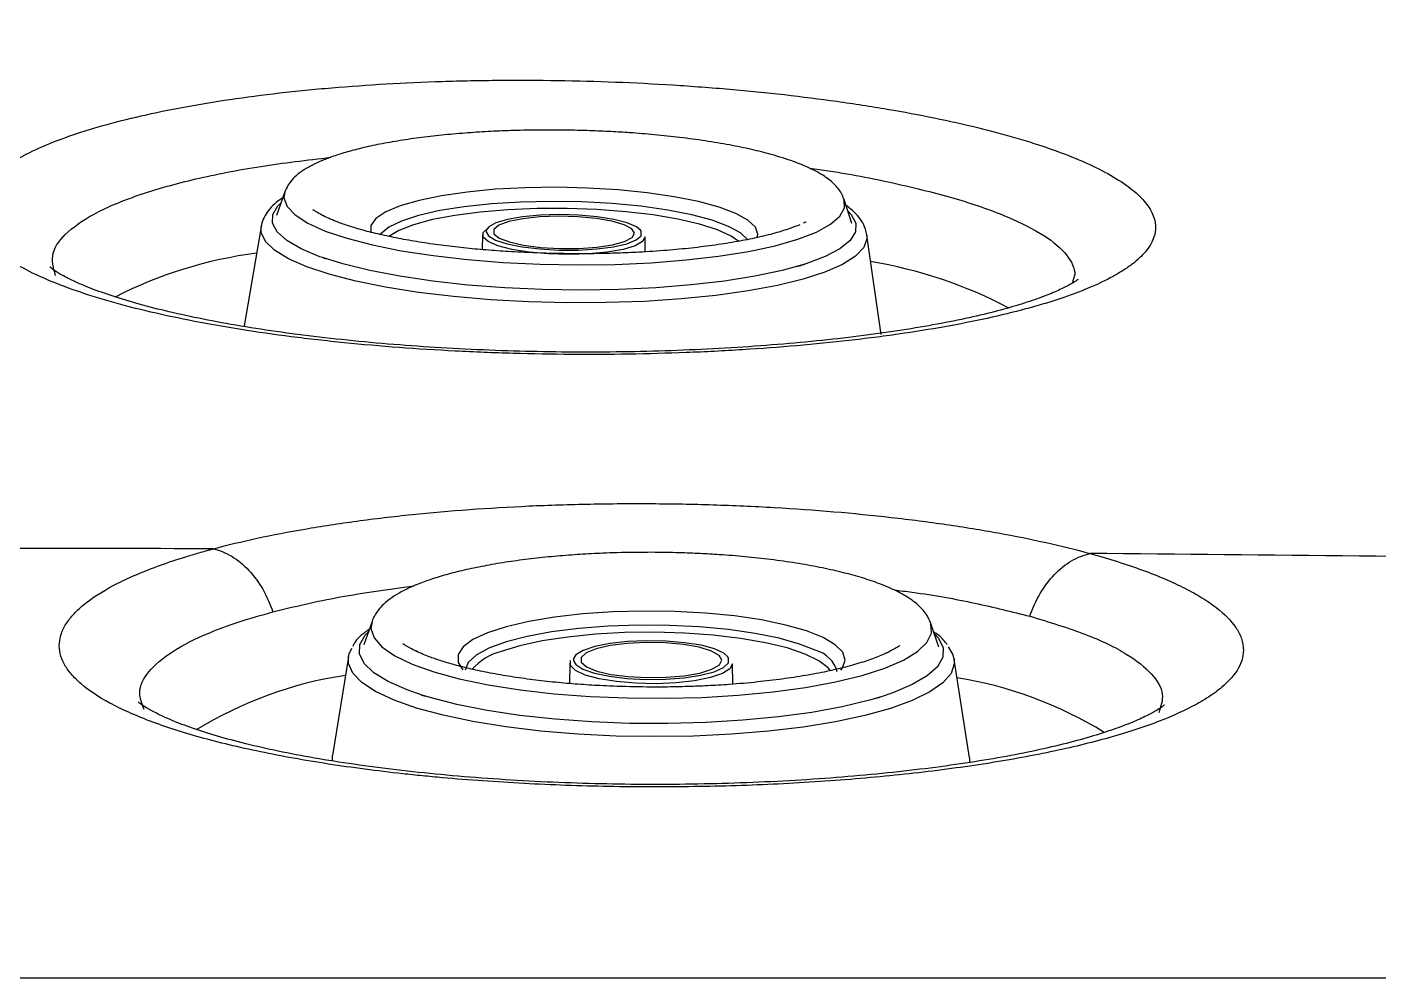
# Model space of a CAD drawing. Extents: x 398 to 508, y 623 to 782.
# Drawn here: x 440.083 to 443.907, y 654.252 to 656.943 of the extents above; entities that cross this region are included whole.
import ezdxf

# ---------------------------------------------------------------- set-up
doc = ezdxf.new("R2010")
doc.units = 0
doc.header["$MEASUREMENT"] = 0
doc.layers.add('GEOMETRY', color=2, linetype='Continuous', lineweight=25)

msp = doc.modelspace()

# ---------------------------------------------------------------- linework, layer by layer
at = {"layer": 'GEOMETRY'}
for p, q in [((440.8128, 656.4766), (440.7886, 656.4096)), ((442.4167, 656.3873), (442.3943, 656.4549)), ((440.7455, 656.3773), (440.6975, 656.0978)), ((441.3738, 656.3617), (441.3845, 656.372)), ((441.3719, 656.3553), (441.371, 656.3131)), ((441.8319, 656.3068), (441.8321, 656.349)), ((442.4992, 656.0731), (442.4588, 656.3538)), ((440.919, 656.2904), (440.9283, 656.2872)), ((443.0475, 656.2422), (443.0395, 656.2178)), ((441.0592, 655.2613), (441.0357, 655.1946)), ((442.6399, 655.2552), (442.6391, 655.2572)), ((442.6629, 655.1882), (442.6399, 655.2552)), ((440.9925, 655.1605), (440.9473, 654.882)), ((442.7488, 654.875), (442.7058, 655.1538)), ((441.619, 655.1433), (441.6182, 655.0855)), ((442.0795, 655.0836), (442.0792, 655.1415)), ((441.1996, 655.0528), (441.2106, 655.0493)), ((439.9556, 654.2524), (447.7404, 654.2524))]:
    msp.add_line(p, q, dxfattribs=at)
at = {"layer": 'GEOMETRY', "flags": 128}
for points in [[(442.0881, 656.4156), (442.041, 656.4333), (441.9825, 656.4492), (441.9142, 656.4628), (441.8378, 656.4739), (441.7554, 656.4822), (441.6689, 656.4873), (441.5807, 656.4893), (441.4931, 656.4881), (441.4083, 656.4836), (441.3285, 656.476), (441.2558, 656.4655), (441.1921, 656.4524), (441.139, 656.4369), (441.0979, 656.4196), (441.0698, 656.4009), (441.0555, 656.3812), (441.0554, 656.361), (441.0555, 656.3608)], [(440.8128, 656.4766), (440.8102, 656.4592), (440.8188, 656.4349), (440.8414, 656.411), (440.8776, 656.3878), (440.9267, 656.3657), (440.9879, 656.3451), (441.0601, 656.3264), (441.142, 656.31), (441.2321, 656.2961), (441.3289, 656.285), (441.4305, 656.2768), (441.5352, 656.2717), (441.6412, 656.2699), (441.7464, 656.2713), (441.8492, 656.2759), (441.9475, 656.2837), (442.0397, 656.2944), (442.1241, 656.3079), (442.1992, 656.324), (442.2637, 656.3424), (442.3164, 656.3627), (442.3564, 656.3847), (442.3829, 656.4077), (442.3955, 656.4316), (442.3943, 656.4549)], [(442.068, 656.3789), (442.0215, 656.3962), (441.9635, 656.4118), (441.8956, 656.4251), (441.8198, 656.4358), (441.738, 656.4435), (441.6524, 656.4482), (441.5655, 656.4496), (441.4796, 656.4477), (441.397, 656.4426), (441.32, 656.4344), (441.2506, 656.4233), (441.1909, 656.4097), (441.1423, 656.3938), (441.1063, 656.3762), (441.0838, 656.3573), (441.0821, 656.355)], [(440.9189, 656.2905), (440.9117, 656.293), (440.8584, 656.3152), (440.8178, 656.3386), (440.7906, 656.3629), (440.7774, 656.3876), (440.7783, 656.4123), (440.7932, 656.4365), (440.8011, 656.4443)], [(442.0972, 656.3363), (442.0755, 656.3511), (442.0365, 656.3688), (441.9856, 656.385), (441.9243, 656.3992), (441.8541, 656.411), (441.7771, 656.4201), (441.6953, 656.4262), (441.6109, 656.4293), (441.5262, 656.4291), (441.4436, 656.4258), (441.3653, 656.4194), (441.2935, 656.41), (441.23, 656.398), (441.1767, 656.3836)], [(441.8183, 656.3683), (441.807, 656.3774), (441.7806, 656.3888), (441.743, 656.3985), (441.6965, 656.4059), (441.6441, 656.4105), (441.5891, 656.412), (441.5348, 656.4104), (441.4848, 656.4057), (441.4422, 656.3983), (441.4096, 656.3885), (441.3892, 656.3771), (441.3825, 656.3678)], [(442.149, 656.3471), (442.1506, 656.3565), (442.1436, 656.3767), (442.1226, 656.3966), (442.0881, 656.4156)], [(442.4051, 656.4223), (442.4143, 656.4125), (442.4276, 656.3878), (442.4267, 656.3631), (442.4118, 656.3389), (442.3829, 656.3154), (442.3408, 656.2932), (442.286, 656.2726), (442.2832, 656.2717)], [(442.4588, 656.3538), (442.4591, 656.3435), (442.4499, 656.3186), (442.4268, 656.2943), (442.3901, 656.2712), (442.3404, 656.2494), (442.2787, 656.2295), (442.2058, 656.2116), (442.123, 656.1962), (442.0317, 656.1834), (441.9333, 656.1736), (441.8295, 656.1667), (441.7219, 656.163), (441.6124, 656.1625), (441.5027, 656.1653), (441.3947, 656.1712), (441.29, 656.1802), (441.1905, 656.1921), (441.0977, 656.2067), (441.0132, 656.2238), (440.9384, 656.2432), (440.8745, 656.2644), (440.8225, 656.2872), (440.7833, 656.3112), (440.7576, 656.3359), (440.7457, 656.361), (440.7455, 656.3773)], [(441.1767, 656.3836), (441.135, 656.3672), (441.1072, 656.3504)], [(441.4038, 656.3701), (441.4042, 656.3577), (441.4193, 656.3455), (441.448, 656.3346), (441.488, 656.3256), (441.5366, 656.3193), (441.59, 656.3162), (441.6443, 656.3164), (441.6955, 656.32), (441.7397, 656.3267), (441.7738, 656.336), (441.7951, 656.3472), (441.8021, 656.3594), (441.7943, 656.3718), (441.7722, 656.3835), (441.7375, 656.3935), (441.6928, 656.4012), (441.6413, 656.406), (441.587, 656.4074), (441.5337, 656.4055), (441.4856, 656.4003), (441.4461, 656.3923), (441.4181, 656.3819), (441.4038, 656.3701)], [(442.1218, 656.3407), (442.1018, 656.3601), (442.068, 656.3789)], [(441.8321, 656.349), (441.8321, 656.3488), (441.8246, 656.3359), (441.8032, 656.3239), (441.7692, 656.3137), (441.7246, 656.3059), (441.6723, 656.301), (441.6157, 656.2994), (441.5581, 656.301), (441.5033, 656.3058), (441.4547, 656.3135), (441.4154, 656.3237), (441.3878, 656.3356), (441.3736, 656.3486), (441.3738, 656.3617), (441.3738, 656.3617)], [(441.3825, 656.3678), (441.3821, 656.3647), (441.3822, 656.363)], [(441.3822, 656.363), (441.3888, 656.3521), (441.4089, 656.3401), (441.4412, 656.3295), (441.4836, 656.3208), (441.5334, 656.3148), (441.5876, 656.3117), (441.6426, 656.3117), (441.6952, 656.3149), (441.7418, 656.321), (441.7797, 656.3297), (441.8065, 656.3403), (441.8204, 656.3524)], [(441.8204, 656.3524), (441.8206, 656.365), (441.8183, 656.3683)], [(442.2832, 656.2717), (442.2195, 656.254), (442.1424, 656.2377), (442.0561, 656.2239), (441.9621, 656.213), (441.8619, 656.205), (441.7572, 656.2002), (441.6499, 656.1985), (441.5418, 656.2001), (441.4348, 656.205), (441.3306, 656.2129), (441.231, 656.2238), (441.1379, 656.2376), (441.0526, 656.2539), (440.9768, 656.2725), (440.9189, 656.2905)], [(441.0592, 655.2613), (441.0562, 655.2413), (441.0648, 655.2149), (441.0874, 655.189), (441.1236, 655.1641), (441.1727, 655.1405), (441.2339, 655.1187), (441.3061, 655.0991), (441.388, 655.0821), (441.4781, 655.0679), (441.5748, 655.0567), (441.6765, 655.0489), (441.7812, 655.0445), (441.8872, 655.0436), (441.9925, 655.0462), (442.0952, 655.0523), (442.1935, 655.0618), (442.2857, 655.0745), (442.3702, 655.0901), (442.4453, 655.1085), (442.5098, 655.1292), (442.5625, 655.1519), (442.6025, 655.1762), (442.629, 655.2017), (442.6417, 655.2279), (442.6402, 655.2543), (442.6399, 655.2552)], [(442.3351, 655.2156), (442.288, 655.2344), (442.2296, 655.251), (442.1613, 655.2652), (442.0849, 655.2765), (442.0024, 655.2847), (441.9159, 655.2894), (441.8277, 655.2906), (441.7401, 655.2883), (441.6553, 655.2825), (441.5755, 655.2734), (441.5028, 655.2612), (441.439, 655.2462), (441.3859, 655.2289), (441.3448, 655.2096), (441.3167, 655.1888), (441.3025, 655.1672), (441.3024, 655.1452), (441.316, 655.1239)], [(441.2013, 655.0522), (441.1583, 655.0672), (441.105, 655.0909), (441.0644, 655.116), (441.0373, 655.1422), (441.024, 655.169), (441.0249, 655.1959), (441.0399, 655.2225), (441.0489, 655.2321)], [(442.3153, 655.1786), (442.2688, 655.1971), (442.2108, 655.2134), (442.143, 655.2272), (442.0671, 655.2381), (441.9853, 655.2457), (441.8998, 655.2499), (441.8129, 655.2505), (441.7269, 655.2475), (441.6443, 655.2411), (441.5673, 655.2313), (441.498, 655.2185), (441.4382, 655.203), (441.3896, 655.1852), (441.3536, 655.1656), (441.3311, 655.1448), (441.3227, 655.1233), (441.3227, 655.1232)], [(442.3557, 655.1215), (442.3491, 655.1298), (442.323, 655.15), (442.284, 655.1689), (442.2332, 655.186), (442.1718, 655.2009), (442.1017, 655.213), (442.0246, 655.2221), (441.9428, 655.228), (441.8584, 655.2304), (441.7737, 655.2294), (441.6911, 655.2249), (441.6128, 655.217), (441.5409, 655.2061), (441.4775, 655.1923), (441.4242, 655.176)], [(442.6499, 655.2259), (442.6611, 655.2133), (442.6744, 655.1865), (442.6735, 655.1596), (442.6585, 655.133), (442.6297, 655.1071), (442.5875, 655.0825), (442.5327, 655.0595), (442.4966, 655.0473)], [(440.9925, 655.1605), (440.9949, 655.1698), (441.0025, 655.1855)], [(442.0649, 655.1618), (442.054, 655.1711), (442.0276, 655.1833), (441.99, 655.1935), (441.9435, 655.201), (441.8911, 655.2055), (441.8361, 655.2066), (441.7818, 655.2043), (441.7318, 655.1987), (441.6892, 655.1901), (441.6566, 655.1791), (441.6361, 655.1665), (441.6295, 655.1562)], [(441.6508, 655.159), (441.6512, 655.1454), (441.6663, 655.1323), (441.6949, 655.1207), (441.735, 655.1113), (441.7835, 655.105), (441.8369, 655.1022), (441.8913, 655.103), (441.9424, 655.1074), (441.9867, 655.1152), (442.0208, 655.1256), (442.0421, 655.1381), (442.0491, 655.1515), (442.0413, 655.1649), (442.0192, 655.1774), (441.9845, 655.188), (441.9398, 655.1959), (441.8883, 655.2006), (441.834, 655.2016), (441.7807, 655.1989), (441.7326, 655.1928), (441.693, 655.1836), (441.6651, 655.172), (441.6508, 655.159)], [(442.3852, 655.1231), (442.3904, 655.1299), (442.3976, 655.1518), (442.3906, 655.1738), (442.3696, 655.1952), (442.3351, 655.2156)], [(442.6887, 655.1888), (442.7014, 655.1687), (442.7058, 655.1538)], [(442.7058, 655.1538), (442.7062, 655.1413), (442.697, 655.1141), (442.6738, 655.0874), (442.6371, 655.0617), (442.5875, 655.0375), (442.5257, 655.0151), (442.4528, 654.9949), (442.37, 654.9772), (442.2787, 654.9623), (442.1803, 654.9505), (442.0764, 654.9419), (441.9689, 654.9368), (441.8593, 654.9351), (441.7496, 654.9369), (441.6416, 654.9422), (441.5369, 654.9509), (441.4374, 654.9629), (441.3446, 654.9779), (441.2601, 654.9957), (441.1853, 655.016), (441.1214, 655.0385), (441.0694, 655.0628), (441.0302, 655.0885), (441.0045, 655.1152), (440.9926, 655.1425), (440.9925, 655.1605)], [(442.0792, 655.1415), (442.0792, 655.1412), (442.0717, 655.127), (442.0503, 655.1137), (442.0162, 655.1022), (441.9717, 655.0933), (441.9194, 655.0874), (441.8627, 655.085), (441.8052, 655.0861), (441.7504, 655.0908), (441.7018, 655.0987), (441.6625, 655.1094), (441.6348, 655.1221), (441.6207, 655.1361), (441.6209, 655.1505), (441.6209, 655.1505)], [(441.6295, 655.1562), (441.629, 655.1528), (441.6292, 655.1508)], [(441.6292, 655.1508), (441.6357, 655.1392), (441.6559, 655.1263), (441.6881, 655.115), (441.7305, 655.1061), (441.7804, 655.1), (441.8345, 655.0972), (441.8896, 655.0978), (441.9421, 655.1018), (441.9888, 655.109), (442.0267, 655.1188), (442.0535, 655.1307), (442.0674, 655.144)], [(442.0674, 655.144), (442.0676, 655.1577), (442.0649, 655.1618)], [(442.4966, 655.0473), (442.4662, 655.0385), (442.3891, 655.0198), (442.3028, 655.0039), (442.2088, 654.991), (442.1085, 654.9813), (442.0039, 654.9749), (441.8966, 654.972), (441.7885, 654.9726), (441.6814, 654.9767), (441.5772, 654.9843), (441.4777, 654.9951), (441.3845, 655.0091), (441.2992, 655.026), (441.2234, 655.0455), (441.2013, 655.0522)], [(440.947, 654.8659), (440.947, 654.866), (440.9473, 654.882)], [(442.7488, 654.875), (442.7491, 654.8734), (442.7492, 654.8611)]]:
    msp.add_lwpolyline(points, dxfattribs=at)
at = {"layer": 'GEOMETRY'}
for centre, radius, start, end in [((440.8941, 655.076), 1.2376, 97.4901, 116.9977), ((442.2547, 654.9934), 1.3037, 62.3159, 80.5142), ((441.4631, 655.0217), 0.1591, 104.1707, 139.6475), ((442.2933, 655.0967), 0.0849, 14.8349, 74.9279), ((441.1507, 653.9994), 1.1215, 98.548, 121.6509), ((442.5308, 653.9696), 1.1469, 58.4731, 80.8158)]:
    msp.add_arc(centre, radius, start, end, dxfattribs=at)
for points, knots in [([(438.3112, 655.9632), (438.3339, 655.9821), (438.3789, 656.0198), (438.4458, 656.0753), (438.5115, 656.1295), (438.576, 656.1826), (438.6977, 656.2823), (438.8763, 656.4279), (439.1115, 656.6208), (439.3371, 656.8093), (439.5622, 657.0041), (439.797, 657.2165), (439.9894, 657.4021), (440.1303, 657.5438), (440.2102, 657.6256), (440.2899, 657.7086), (440.3694, 657.7928), (440.4486, 657.878), (440.5276, 657.9644), (440.6064, 658.0518), (440.6849, 658.14), (440.7373, 658.1999), (440.7634, 658.2297)], [0, 0, 0, 0, 0.027747, 0.055013, 0.081796, 0.108095, 0.133909, 0.230742, 0.326977, 0.422599, 0.507892, 0.604124, 0.711295, 0.743937, 0.776441, 0.808806, 0.841031, 0.873114, 0.905053, 0.936848, 0.968497, 1, 1, 1, 1]), ([(438.3283, 655.9281), (438.4311, 656.0141), (438.5335, 656.0988), (438.7382, 656.2668), (438.8405, 656.3502), (439.0449, 656.5175), (439.147, 656.6015), (439.3511, 656.7724), (439.4529, 656.8593), (439.6567, 657.0386), (439.7587, 657.131), (439.963, 657.3238), (440.065, 657.4244), (440.2701, 657.6334), (440.3732, 657.7418), (440.5799, 657.966), (440.6835, 658.082), (440.7875, 658.2013)], [0, 0, 0, 0, 0.125, 0.125, 0.25, 0.25, 0.375, 0.375, 0.5, 0.5, 0.625, 0.625, 0.75, 0.75, 0.875, 0.875, 1, 1, 1, 1]), ([(440.9545, 658.108), (440.851, 657.9894), (440.7478, 657.8742), (440.5422, 657.6515), (440.4397, 657.5438), (440.2356, 657.3365), (440.1341, 657.2367), (439.9311, 657.0455), (439.8297, 656.954), (439.627, 656.7763), (439.5257, 656.6902), (439.3227, 656.5208), (439.221, 656.4375), (439.0176, 656.2716), (438.9158, 656.1889), (438.7119, 656.0222), (438.6099, 655.9381), (438.5076, 655.8526)], [0, 0, 0, 0, 0.125, 0.125, 0.25, 0.25, 0.375, 0.375, 0.5, 0.5, 0.625, 0.625, 0.75, 0.75, 0.875, 0.875, 1, 1, 1, 1]), ([(443.2752, 656.3804), (443.2739, 656.4055), (443.2618, 656.4303), (443.2281, 656.4672), (443.2143, 656.4795), (443.1812, 656.5039), (443.1619, 656.5161), (443.0972, 656.5518), (443.0448, 656.5746), (442.9676, 656.6019), (442.9516, 656.6073), (442.9184, 656.6179), (442.9012, 656.6232), (442.848, 656.6388), (442.8108, 656.6488), (442.6937, 656.6774), (442.6088, 656.6948), (442.4937, 656.7145), (442.4702, 656.7183), (442.4226, 656.7257), (442.3985, 656.7292), (442.3257, 656.7395), (442.2265, 656.752), (442.1235, 656.7623), (442.0447, 656.7691), (442.0182, 656.7713), (441.9646, 656.7753), (441.9376, 656.7772), (441.8023, 656.7857), (441.6936, 656.7899), (441.5299, 656.7925), (441.4752, 656.7927), (441.393, 656.792), (441.3656, 656.7916), (441.3113, 656.7905), (441.2843, 656.7898), (441.1505, 656.7855), (441.0465, 656.7795), (440.9205, 656.7688), (440.8955, 656.7665), (440.8458, 656.7616), (440.8213, 656.7589), (440.749, 656.7507), (440.7025, 656.7446), (440.5675, 656.7247), (440.4838, 656.7092), (440.3679, 656.6827), (440.3315, 656.6734), (440.2632, 656.6541), (440.2312, 656.644), (440.1717, 656.6231), (440.1441, 656.6122), (440.0934, 656.5897), (440.0703, 656.578), (440.0091, 656.5425), (439.9788, 656.5181), (439.9486, 656.4804), (439.9411, 656.4677), (439.9339, 656.4483), (439.9321, 656.4418), (439.9301, 656.4288), (439.9297, 656.4223), (439.9306, 656.4029), (439.934, 656.3899), (439.9461, 656.364), (439.9548, 656.3512), (439.9888, 656.3132), (440.0216, 656.2886), (440.0863, 656.2527), (440.1106, 656.2409), (440.1635, 656.218), (440.1921, 656.207), (440.2537, 656.1856), (440.2867, 656.1752), (440.3569, 656.1552), (440.3943, 656.1456), (440.5127, 656.1178), (440.598, 656.1014), (440.7349, 656.0796), (440.7821, 656.0729), (440.8552, 656.0635), (440.88, 656.0605), (440.9301, 656.0548), (440.9554, 656.0521), (441.0826, 656.0393), (441.1872, 656.0315), (441.3216, 656.0246), (441.3487, 656.0233), (441.4032, 656.0211), (441.4307, 656.0202), (441.513, 656.0178), (441.5678, 656.0169), (441.7315, 656.0158), (441.8399, 656.0176), (441.9747, 656.0227), (442.0016, 656.0239), (442.0549, 656.0266), (442.0812, 656.0281), (442.1595, 656.0329), (442.2618, 656.0405), (442.36, 656.0504), (442.432, 656.0586), (442.4557, 656.0614), (442.5027, 656.0675), (442.5259, 656.0706), (442.6393, 656.087), (442.7228, 656.1019), (442.8372, 656.1269), (442.8736, 656.1358), (442.9253, 656.1497), (442.9421, 656.1544), (442.9743, 656.164), (442.9898, 656.1689), (443.0643, 656.1938), (443.1146, 656.2149), (443.1655, 656.2429), (443.1751, 656.2485), (443.1931, 656.26), (443.2015, 656.2659), (443.2244, 656.2834), (443.237, 656.2952), (443.267, 656.331), (443.2765, 656.3554), (443.2752, 656.3804)], [0, 0, 0, 0, 0.03125, 0.03125, 0.046875, 0.046875, 0.0625, 0.0625, 0.09375, 0.09375, 0.101562, 0.101562, 0.109375, 0.109375, 0.125, 0.125, 0.15625, 0.15625, 0.164062, 0.164062, 0.171875, 0.171875, 0.1875, 0.203125, 0.203125, 0.210937, 0.210937, 0.21875, 0.21875, 0.25, 0.25, 0.265625, 0.265625, 0.273438, 0.273438, 0.28125, 0.28125, 0.3125, 0.3125, 0.320313, 0.320313, 0.328125, 0.328125, 0.34375, 0.34375, 0.375, 0.375, 0.390625, 0.390625, 0.40625, 0.40625, 0.421875, 0.421875, 0.4375, 0.4375, 0.46875, 0.46875, 0.484375, 0.484375, 0.492188, 0.492188, 0.5, 0.5, 0.515625, 0.515625, 0.53125, 0.53125, 0.5625, 0.5625, 0.578125, 0.578125, 0.59375, 0.59375, 0.609375, 0.609375, 0.625, 0.625, 0.65625, 0.65625, 0.671875, 0.671875, 0.679688, 0.679688, 0.6875, 0.6875, 0.71875, 0.71875, 0.726563, 0.726563, 0.734375, 0.734375, 0.75, 0.75, 0.78125, 0.78125, 0.789063, 0.789063, 0.796875, 0.796875, 0.8125, 0.828125, 0.828125, 0.835938, 0.835938, 0.84375, 0.84375, 0.875, 0.875, 0.890625, 0.890625, 0.898438, 0.898438, 0.90625, 0.90625, 0.9375, 0.9375, 0.945313, 0.945313, 0.953125, 0.953125, 0.96875, 0.96875, 1, 1, 1, 1]), ([(441.6061, 656.6511), (441.5733, 656.6513), (441.5271, 656.6515), (441.4596, 656.65), (441.4028, 656.6479), (441.3374, 656.644), (441.2718, 656.6385), (441.2071, 656.6315), (441.1453, 656.6229), (441.0877, 656.6129), (441.0354, 656.6018), (440.9894, 656.5899), (440.9508, 656.5777), (440.9181, 656.5653), (440.8888, 656.5518), (440.8644, 656.5377), (440.8433, 656.5213), (440.8317, 656.5095), (440.8192, 656.4919), (440.8152, 656.4824), (440.8128, 656.4766)], [0, 0, 0, 0, 0.0849703, 0.1197195, 0.1768932, 0.2354732, 0.2974083, 0.3608656, 0.4249995, 0.489038, 0.5522537, 0.6137727, 0.6721788, 0.7240396, 0.7766259, 0.8350689, 0.8857962, 0.9365715, 0.9612801, 1, 1, 1, 1]), ([(442.3943, 656.4549), (442.3927, 656.4592), (442.3867, 656.4747), (442.3689, 656.498), (442.3396, 656.5214), (442.2993, 656.5435), (442.249, 656.5639), (442.1946, 656.5811), (442.1329, 656.5966), (442.0706, 656.6095), (442.0026, 656.6209), (441.9314, 656.6305), (441.8597, 656.6381), (441.7943, 656.6434), (441.7331, 656.6471), (441.6724, 656.6498), (441.6291, 656.6506), (441.6061, 656.6511)], [0, 0, 0, 0, 0.027339, 0.097477, 0.179346, 0.269235, 0.34082, 0.430995, 0.499366, 0.569864, 0.641021, 0.711342, 0.778283, 0.841328, 0.887973, 0.940263, 1, 1, 1, 1]), ([(440.1636, 656.2402), (440.158, 656.2611), (440.147, 656.3025), (440.1927, 656.3637), (440.277, 656.4202), (440.401, 656.4708), (440.556, 656.5141), (440.7368, 656.5498), (440.8751, 656.5662), (440.9424, 656.5742)], [0, 0, 0, 0, 0.151021, 0.299599, 0.448175, 0.588067, 0.727957, 0.867427, 1, 1, 1, 1]), ([(442.2975, 656.543), (442.3154, 656.5407), (442.4066, 656.5286), (442.551, 656.499), (442.7235, 656.4555), (442.862, 656.4062), (442.966, 656.3533), (443.0302, 656.2982), (443.0465, 656.2608), (443.0475, 656.2423), (443.0475, 656.2422)], [0, 0, 0, 0, 0.038863, 0.198602, 0.358344, 0.518459, 0.678575, 0.838961, 0.999347, 1, 1, 1, 1]), ([(440.8065, 656.4591), (440.8058, 656.4587), (440.7965, 656.4534), (440.7831, 656.4423), (440.766, 656.425), (440.754, 656.406), (440.7477, 656.3889), (440.7458, 656.379), (440.7455, 656.3773)], [0, 0, 0, 0, 0.019858, 0.28478, 0.534712, 0.767878, 0.960014, 1, 1, 1, 1]), ([(441.6013, 656.3016), (441.5679, 656.3023), (441.5211, 656.3033), (441.4533, 656.3068), (441.3972, 656.3105), (441.333, 656.3162), (441.2694, 656.3233), (441.2071, 656.3319), (441.1482, 656.3418), (441.094, 656.3528), (441.0455, 656.3644), (441.004, 656.3763), (440.9716, 656.3872), (440.9494, 656.3959), (440.9272, 656.4055), (440.9077, 656.4156), (440.8952, 656.4236), (440.8919, 656.4259), (440.8914, 656.4262), (440.8913, 656.4263), (440.8913, 656.4263), (440.8913, 656.4263)], [0, 0, 0, 0, 0.1065097, 0.1491444, 0.2191703, 0.2900223, 0.3645604, 0.4404508, 0.5166095, 0.5919953, 0.6655571, 0.7358944, 0.8002734, 0.8486726, 0.8764622, 0.9684891, 0.9941765, 0.9995428, 0.9999458, 0.9999991, 1, 1, 1, 1]), ([(440.9255, 656.4066), (440.9255, 656.4066), (440.9255, 656.4066), (440.9253, 656.4066), (440.9241, 656.4073), (440.9215, 656.4086), (440.9195, 656.4096), (440.9183, 656.4102), (440.9183, 656.4102), (440.9183, 656.4102)], [0, 0, 0, 0, 0.003585, 0.017053, 0.08396, 0.512845, 0.925828, 0.99625, 1, 1, 1, 1]), ([(442.4588, 656.3538), (442.4576, 656.3598), (442.4545, 656.3756), (442.444, 656.3958), (442.427, 656.4172), (442.41, 656.43), (442.4001, 656.4374)], [0, 0, 0, 0, 0.145394, 0.382452, 0.643073, 1, 1, 1, 1]), ([(442.2691, 656.3835), (442.26, 656.3799), (442.2397, 656.3718), (442.1983, 656.3591), (442.1487, 656.3468), (442.0922, 656.3355), (442.031, 656.3257), (441.9641, 656.3173), (441.8917, 656.3104), (441.8214, 656.3057), (441.756, 656.3029), (441.6851, 656.3011), (441.6338, 656.3014), (441.6013, 656.3016)], [0, 0, 0, 0, 0.0734876, 0.1643449, 0.2616917, 0.3515142, 0.4465635, 0.5424466, 0.6366877, 0.7382275, 0.8135242, 0.8815523, 1, 1, 1, 1]), ([(442.287, 656.3915), (442.287, 656.3915), (442.287, 656.3914), (442.2864, 656.3911), (442.2847, 656.3903), (442.2823, 656.3891), (442.2807, 656.3884), (442.2801, 656.3882)], [0, 0, 0, 0, 0.013124, 0.061459, 0.329272, 0.760194, 1, 1, 1, 1]), ([(443.056, 656.2286), (443.0563, 656.2288), (443.0574, 656.2299), (443.0508, 656.2244), (443.0345, 656.2144), (443.0061, 656.1998), (442.9658, 656.1826), (442.9127, 656.1638), (442.8474, 656.1442), (442.7702, 656.1247), (442.6825, 656.1062), (442.585, 656.0889), (442.4783, 656.0731), (442.3627, 656.059), (442.239, 656.0468), (442.1089, 656.0369), (441.9742, 656.0294), (441.8369, 656.0246), (441.6988, 656.0226), (441.5612, 656.0233), (441.4244, 656.0267), (441.2883, 656.0328), (441.1535, 656.0416), (441.0215, 656.053), (440.894, 656.0669), (440.7729, 656.083), (440.6596, 656.1011), (440.5557, 656.1209), (440.4624, 656.142), (440.3799, 656.164), (440.3086, 656.1865), (440.2493, 656.2087), (440.2031, 656.2294), (440.1715, 656.2468), (440.154, 656.2584), (440.1471, 656.2646), (440.148, 656.2636), (440.1482, 656.2634)], [0, 0, 0, 0, 0.005319, 0.027042, 0.050192, 0.075026, 0.101526, 0.129484, 0.158589, 0.188507, 0.218926, 0.249475, 0.280527, 0.312387, 0.344843, 0.377679, 0.410673, 0.44356, 0.476145, 0.508304, 0.54024, 0.572573, 0.605218, 0.638056, 0.670932, 0.703647, 0.736036, 0.767943, 0.799221, 0.829925, 0.860336, 0.890236, 0.919342, 0.947331, 0.970925, 0.993136, 1, 1, 1, 1]), ([(442.2636, 656.2657), (442.2691, 656.2673), (442.2753, 656.2692), (442.2823, 656.2715), (442.2831, 656.2717)], [0, 0, 0, 0, 0.884292, 1, 1, 1, 1]), ([(440.6106, 655.4667), (440.6895, 655.4879), (440.776, 655.5064), (440.9166, 655.5307), (440.9653, 655.5381), (441.0412, 655.5484), (441.0669, 655.5517), (441.1193, 655.5579), (441.1457, 655.5608), (441.2789, 655.5745), (441.3892, 655.5825), (441.5315, 655.589), (441.5602, 655.5901), (441.6181, 655.592), (441.6472, 655.5927), (441.7344, 655.5944), (441.7925, 655.5948), (441.9083, 655.5941), (441.9662, 655.593), (442.0528, 655.5903), (442.0817, 655.5892), (442.1393, 655.5866), (442.1682, 655.5852), (442.3116, 655.5769), (442.4219, 655.5676), (442.5808, 655.5495), (442.6327, 655.5428), (442.7089, 655.5318), (442.734, 655.5279), (442.783, 655.5199), (442.8071, 655.5158), (442.9248, 655.4943), (443.0114, 655.475), (443.0902, 655.4533)], [0, 0, 0, 0, 0.125, 0.125, 0.1875, 0.1875, 0.21875, 0.21875, 0.25, 0.25, 0.375, 0.375, 0.40625, 0.40625, 0.4375, 0.4375, 0.5, 0.5, 0.5625, 0.5625, 0.59375, 0.59375, 0.625, 0.625, 0.75, 0.75, 0.8125, 0.8125, 0.84375, 0.84375, 0.875, 0.875, 1, 1, 1, 1]), ([(443.0901, 655.4533), (443.1447, 655.4383), (443.1942, 655.4226), (443.2835, 655.3899), (443.3233, 655.3729), (443.3756, 655.3463), (443.3919, 655.3373), (443.4217, 655.319), (443.4351, 655.3098), (443.4712, 655.2819), (443.4896, 655.2631), (443.5088, 655.2347), (443.5138, 655.2251), (443.5191, 655.2107), (443.5205, 655.2059), (443.5226, 655.1963), (443.5233, 655.1914), (443.5249, 655.1674), (443.5203, 655.1484), (443.4998, 655.1109), (443.4839, 655.0924), (443.4566, 655.0696), (443.4508, 655.065), (443.4385, 655.056), (443.432, 655.0515), (443.4115, 655.0382), (443.3966, 655.0295), (443.3478, 655.0039), (443.3102, 654.9875), (443.246, 654.9638), (443.2233, 654.9561), (443.1753, 654.941), (443.1501, 654.9337), (443.0718, 654.9125), (443.0156, 654.8994), (442.9252, 654.8811), (442.8941, 654.8753), (442.8459, 654.8669), (442.8296, 654.8642), (442.7964, 654.8589), (442.7796, 654.8563), (442.6947, 654.8437), (442.6243, 654.8348), (442.4787, 654.8196), (442.4036, 654.8131), (442.2871, 654.8054), (442.2477, 654.8031), (442.1687, 654.7992), (442.1292, 654.7976), (442.01, 654.7939), (441.93, 654.7927), (441.8092, 654.7929), (441.7688, 654.7933), (441.6878, 654.7948), (441.6475, 654.7959), (441.5279, 654.8002), (441.4496, 654.8043), (441.3343, 654.8125), (441.2962, 654.8156), (441.2395, 654.8206), (441.2207, 654.8224), (441.1833, 654.8261), (441.1647, 654.8281), (441.0728, 654.8382), (441.0025, 654.8474), (440.8682, 654.8681), (440.8042, 654.8796), (440.7131, 654.8985), (440.6835, 654.9052), (440.6269, 654.9188), (440.5997, 654.9258), (440.5218, 654.9476), (440.4743, 654.9629), (440.4101, 654.9872), (440.3899, 654.9956), (440.3518, 655.0126), (440.3341, 655.0213), (440.2852, 655.0477), (440.2582, 655.0658), (440.2258, 655.0935), (440.2164, 655.1029), (440.2043, 655.1172), (440.2006, 655.1219), (440.194, 655.1315), (440.191, 655.1364), (440.1781, 655.1606), (440.1736, 655.1799), (440.1762, 655.2187), (440.1832, 655.238), (440.2025, 655.2671), (440.2104, 655.2768), (440.229, 655.2959), (440.2397, 655.3053), (440.2758, 655.3333), (440.3052, 655.3514), (440.3575, 655.3779), (440.3763, 655.3866), (440.4166, 655.4037), (440.4381, 655.4121), (440.4833, 655.4285), (440.5071, 655.4364), (440.5446, 655.448), (440.5574, 655.4519), (440.577, 655.4575), (440.5869, 655.4603), (440.597, 655.4631), (440.6038, 655.4649), (440.6072, 655.4658), (440.6106, 655.4667)], [0, 0, 0, 0, 0.03125, 0.03125, 0.0625, 0.0625, 0.078125, 0.078125, 0.09375, 0.09375, 0.125, 0.125, 0.140625, 0.140625, 0.148438, 0.148438, 0.15625, 0.15625, 0.1875, 0.1875, 0.21875, 0.21875, 0.226563, 0.226563, 0.234375, 0.234375, 0.25, 0.25, 0.28125, 0.28125, 0.296875, 0.296875, 0.3125, 0.3125, 0.34375, 0.34375, 0.359375, 0.359375, 0.367188, 0.367188, 0.375, 0.375, 0.40625, 0.40625, 0.4375, 0.4375, 0.453125, 0.453125, 0.46875, 0.46875, 0.5, 0.5, 0.515625, 0.515625, 0.53125, 0.53125, 0.5625, 0.5625, 0.578125, 0.578125, 0.585938, 0.585938, 0.59375, 0.59375, 0.625, 0.625, 0.65625, 0.65625, 0.671875, 0.671875, 0.6875, 0.6875, 0.71875, 0.71875, 0.734375, 0.734375, 0.75, 0.75, 0.78125, 0.78125, 0.796875, 0.796875, 0.804688, 0.804688, 0.8125, 0.8125, 0.84375, 0.84375, 0.875, 0.875, 0.890625, 0.890625, 0.90625, 0.90625, 0.9375, 0.9375, 0.953125, 0.953125, 0.96875, 0.96875, 0.984375, 0.984375, 0.992188, 0.992188, 0.996094, 0.998047, 0.998047, 1, 1, 1, 1]), ([(440.6106, 655.4667), (440.6281, 655.4628), (440.6457, 655.4556), (440.6793, 655.4351), (440.6955, 655.4218), (440.725, 655.3904), (440.7384, 655.3722), (440.7614, 655.3324), (440.771, 655.3107), (440.7783, 655.2882)], [0, 0, 0, 0, 0.25, 0.25, 0.5, 0.5, 0.75, 0.75, 1, 1, 1, 1]), ([(441.8503, 655.4566), (441.8175, 655.4565), (441.7713, 655.4563), (441.7038, 655.4539), (441.6471, 655.4509), (441.5817, 655.4459), (441.5162, 655.4393), (441.4517, 655.4309), (441.3901, 655.4209), (441.3328, 655.4094), (441.281, 655.3969), (441.2358, 655.3837), (441.1981, 655.3704), (441.1638, 655.356), (441.1343, 655.341), (441.1078, 655.3238), (441.0887, 655.3075), (441.0761, 655.2928), (441.0654, 655.2768), (441.0615, 655.267), (441.0592, 655.2613)], [0, 0, 0, 0, 0.0853152, 0.1202265, 0.1776541, 0.2364764, 0.2986416, 0.3622911, 0.4265493, 0.4905918, 0.5535878, 0.6144213, 0.6709579, 0.7210224, 0.7827288, 0.8367635, 0.8952193, 0.9364334, 0.9632438, 1, 1, 1, 1]), ([(442.6399, 655.2552), (442.638, 655.2599), (442.6314, 655.2767), (442.6114, 655.3024), (442.5801, 655.327), (442.5383, 655.3501), (442.4918, 655.3695), (442.4414, 655.3862), (442.3865, 655.401), (442.3258, 655.4144), (442.2589, 655.4263), (442.1881, 655.4363), (442.1155, 655.4442), (442.0484, 655.4497), (441.9862, 655.4533), (441.9223, 655.4558), (441.8765, 655.4563), (441.8503, 655.4566)], [0, 0, 0, 0, 0.029829, 0.105316, 0.193769, 0.273549, 0.349201, 0.419322, 0.486491, 0.556279, 0.627377, 0.698057, 0.766022, 0.832293, 0.880598, 0.931843, 1, 1, 1, 1]), ([(442.9202, 655.2758), (442.9277, 655.2984), (442.9375, 655.3201), (442.9609, 655.3599), (442.9745, 655.378), (443.0045, 655.4093), (443.0208, 655.4224), (443.0548, 655.4425), (443.0725, 655.4496), (443.0902, 655.4533)], [0, 0, 0, 0, 0.25, 0.25, 0.5, 0.5, 0.75, 0.75, 1, 1, 1, 1]), ([(440.7783, 655.2882), (440.8395, 655.303), (440.9589, 655.332), (441.1058, 655.3517), (441.1774, 655.3614)], [0, 0, 0, 0, 0.5123459, 1, 1, 1, 1]), ([(442.5361, 655.3502), (442.5533, 655.3481), (442.6356, 655.3383), (442.7676, 655.3137), (442.8693, 655.2885), (442.9202, 655.2758)], [0, 0, 0, 0, 0.116321, 0.558161, 1, 1, 1, 1]), ([(440.4144, 655.0124), (440.4083, 655.0282), (440.3946, 655.0635), (440.4221, 655.1188), (440.4884, 655.1761), (440.581, 655.2232), (440.6804, 655.2603), (440.7457, 655.2789), (440.7783, 655.2881)], [0, 0, 0, 0, 0.160502, 0.358981, 0.557425, 0.755867, 0.877934, 1, 1, 1, 1]), ([(442.9202, 655.2758), (442.9747, 655.2593), (443.0837, 655.2261), (443.1975, 655.1704), (443.2695, 655.113), (443.3027, 655.0565), (443.2906, 655.0198), (443.2848, 655.0023)], [0, 0, 0, 0, 0.209996, 0.419995, 0.618648, 0.817301, 1, 1, 1, 1]), ([(441.0509, 655.2379), (441.0465, 655.235), (441.0266, 655.2218), (441.0108, 655.2055), (441.0056, 655.192), (441.0047, 655.1898)], [0, 0, 0, 0, 0.192656, 0.868943, 1, 1, 1, 1]), ([(442.6862, 655.1951), (442.6796, 655.2041), (442.6704, 655.2167), (442.6529, 655.2284), (442.6479, 655.2318)], [0, 0, 0, 0, 0.715283, 1, 1, 1, 1]), ([(441.8488, 655.0754), (441.8164, 655.0758), (441.7708, 655.0764), (441.7044, 655.0793), (441.6488, 655.0826), (441.5849, 655.088), (441.5214, 655.0949), (441.4591, 655.1035), (441.4002, 655.1135), (441.3461, 655.1246), (441.2979, 655.1364), (441.2576, 655.1482), (441.2283, 655.1583), (441.2003, 655.1692), (441.1727, 655.1818), (441.1537, 655.193), (441.1463, 655.1979), (441.1461, 655.198), (441.1461, 655.198), (441.1461, 655.198), (441.1461, 655.198)], [0, 0, 0, 0, 0.106135, 0.149381, 0.220397, 0.29285, 0.369087, 0.446708, 0.524524, 0.601366, 0.675942, 0.746221, 0.806903, 0.839978, 0.929582, 0.998238, 0.999724, 0.999981, 0.999999, 1, 1, 1, 1]), ([(442.5525, 655.1925), (442.5525, 655.1925), (442.5525, 655.1925), (442.5525, 655.1925), (442.5523, 655.1924), (442.5439, 655.1869), (442.5245, 655.176), (442.4902, 655.1607), (442.4491, 655.1461), (442.4001, 655.132), (442.3455, 655.1192), (442.2854, 655.1078), (442.2199, 655.0978), (442.1477, 655.0892), (442.0766, 655.0829), (442.0107, 655.079), (441.9495, 655.0765), (441.8963, 655.0754), (441.8613, 655.0754), (441.8488, 655.0754)], [0, 0, 0, 0, 0.000004, 0.000022, 0.000145, 0.002109, 0.07829, 0.159832, 0.242156, 0.326715, 0.408209, 0.491854, 0.577401, 0.66204, 0.755594, 0.825168, 0.885179, 0.959034, 1, 1, 1, 1]), ([(441.1877, 655.175), (441.1877, 655.175), (441.1877, 655.175), (441.1877, 655.175), (441.1874, 655.1752), (441.185, 655.1763), (441.1821, 655.1777), (441.1788, 655.1794), (441.1785, 655.1795), (441.1785, 655.1795)], [0, 0, 0, 0, 0.000783, 0.005344, 0.022062, 0.120548, 0.712832, 0.982812, 1, 1, 1, 1]), ([(442.52, 655.1743), (442.52, 655.1743), (442.52, 655.1743), (442.5198, 655.1742), (442.5184, 655.1736), (442.5152, 655.172), (442.5121, 655.1705), (442.5107, 655.1699), (442.5107, 655.1699), (442.5107, 655.1699)], [0, 0, 0, 0, 0.003524, 0.019371, 0.0854005, 0.5337076, 0.9863989, 0.9995362, 1, 1, 1, 1]), ([(443.3007, 655.0245), (443.3009, 655.0247), (443.3017, 655.0256), (443.2939, 655.019), (443.276, 655.0075), (443.2461, 654.9916), (443.2041, 654.973), (443.1494, 654.9526), (443.0825, 654.9315), (443.0041, 654.9107), (442.9154, 654.8908), (442.8171, 654.8724), (442.7101, 654.8556), (442.5943, 654.8404), (442.4705, 654.8273), (442.3402, 654.8164), (442.2053, 654.8081), (442.0678, 654.8025), (441.9294, 654.7997), (441.7917, 654.7997), (441.6549, 654.8025), (441.519, 654.808), (441.3847, 654.8163), (441.2536, 654.8272), (441.1273, 654.8406), (441.0074, 654.8564), (440.8956, 654.8742), (440.7932, 654.8937), (440.7013, 654.9146), (440.6202, 654.9365), (440.5504, 654.9588), (440.4927, 654.9808), (440.4496, 655.0006), (440.4202, 655.017), (440.4037, 655.0281), (440.397, 655.0342), (440.398, 655.0331), (440.3983, 655.0328)], [0, 0, 0, 0, 0.008778, 0.030691, 0.054115, 0.079285, 0.106154, 0.13448, 0.163908, 0.194053, 0.224568, 0.255058, 0.285949, 0.317667, 0.350004, 0.382745, 0.415672, 0.448531, 0.481118, 0.513306, 0.545254, 0.577586, 0.610165, 0.642886, 0.6756, 0.708141, 0.740366, 0.772137, 0.803269, 0.833891, 0.864244, 0.894059, 0.923033, 0.948028, 0.971561, 0.993732, 1, 1, 1, 1]), ([(442.4852, 655.0439), (442.4886, 655.0449), (442.4926, 655.0461), (442.4971, 655.0475), (442.4978, 655.0477)], [0, 0, 0, 0, 0.848703, 1, 1, 1, 1])]:
    msp.add_open_spline(points, degree=3, knots=knots, dxfattribs=at)
for points in [[(440.6106, 655.4667), (440.4124, 655.4672), (440.2143, 655.4675), (440.0162, 655.4677)], [(444.613, 655.4374), (444.1054, 655.4437), (443.5978, 655.449), (443.0901, 655.4533)]]:
    msp.add_open_spline(points, degree=3, dxfattribs=at)

doc.saveas('drawing.dxf')
